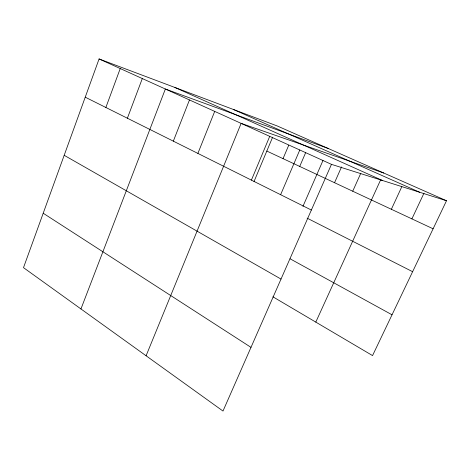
<?xml version="1.0" encoding="UTF-8"?>
<svg xmlns="http://www.w3.org/2000/svg" width="470" height="470" viewBox="0 0 470 470"><rect width="100%" height="100%" fill="white"/><g stroke="black" fill="none" stroke-linecap="round" stroke-linejoin="round"><path stroke-width="0.7" d="M446.5 200.743L277.329 126.001L99.082 58.95L23.5 267.659L222.992 411.05L331.456 164.353L446.5 200.743L372.546 355.59L272.923 296.811M105.867 107.483L120.238 68.544M127.382 118.223L142.31 78.555M80.952 308.954L165.364 89.012L328.224 148.485M173.33 141.153L189.469 99.946M197.888 153.408L214.702 111.39M146.088 355.772L241.133 123.381L383.749 173.019M251.403 180.122L269.721 136.347M254.006 181.59L272.624 137.211M283.034 158.643L288.709 145.295M280.619 194.703L299.789 149.989M299.719 166.439L305.67 152.621M302.95 206.359L322.99 160.476M334.54 182.718L341.531 166.938M352.729 191.22L360.801 173.248M315.799 322.109L380.753 179.593M391.363 209.279L401.844 186.625M411.902 218.879L423.981 193.176M233.326 109.445L419.681 192.259M174.893 87.467L382.521 180.504M99.082 58.95L331.456 164.353M266.813 151.058L433.105 228.79M85.235 97.184L311.363 210.049M307.139 218.156L412.613 271.695M290.055 258.782L392.027 314.794M64.19 155.306L281.013 279.074M43.211 213.239L250.992 347.365"/></g></svg>
